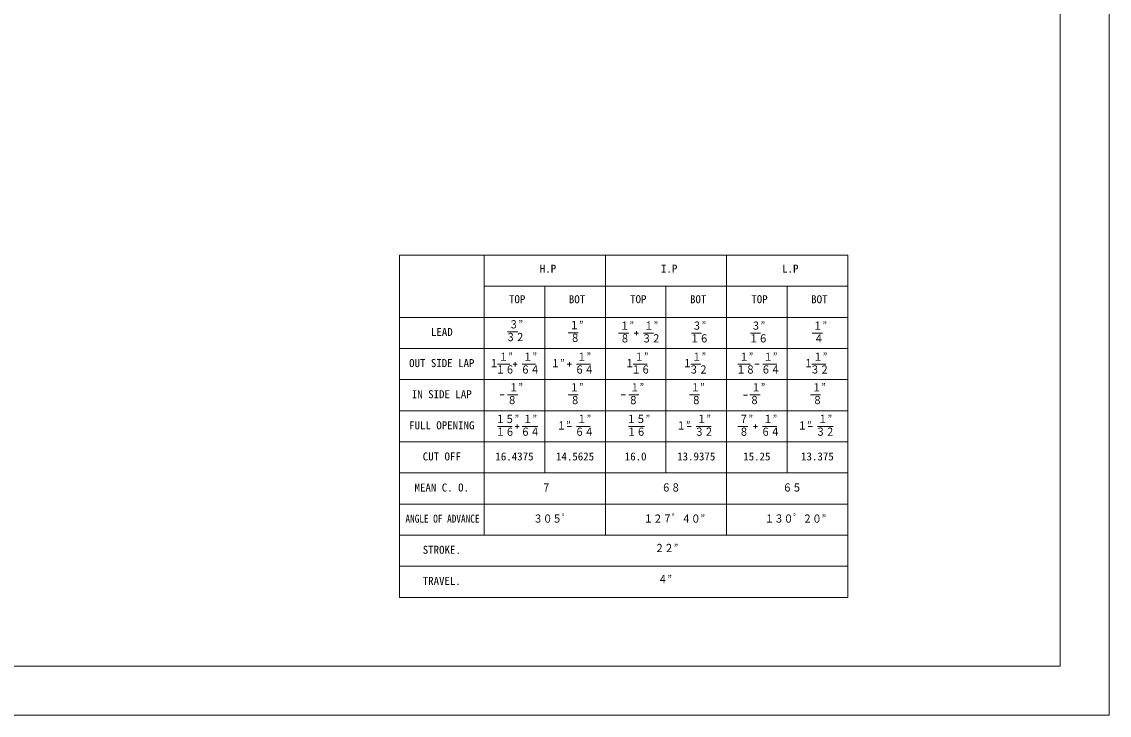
# Model space of a CAD drawing. Units: millimetres, scale not verified. Extents: x -803 to 803, y -568 to 568.
# Drawn here: x 205 to 803, y -568 to -187 of the extents above; entities that cross this region are included whole.
import ezdxf
from ezdxf.enums import TextEntityAlignment as Align

# ---------------------------------------------------------------- set-up
doc = ezdxf.new("R2010")
doc.units = ezdxf.units.MM
doc.header["$LTSCALE"] = 2
doc.layers.add('0-0_0', color=3, linetype='Continuous', lineweight=18)
doc.layers.add('0-2_寸法', color=2, linetype='Continuous', lineweight=18)
doc.styles.add('ＭＳ ゴシック', font='')
doc.styles.get('ＭＳ ゴシック').set_extended_font_data('MS Gothic')

msp = doc.modelspace()

# ---------------------------------------------------------------- linework, layer by layer
at = {"layer": '0-0_0'}
for p, q in [((802.582, -567.675), (802.582, 567.675)), ((775.568, -540.675), (775.568, 540.675)), ((-775.568, -540.675), (775.568, -540.675)), ((-802.568, -567.675), (802.582, -567.675))]:
    msp.add_line(p, q, dxfattribs=at)
at = {"layer": '0-2_寸法'}
for p, q in [((412.54, -314.832), (412.54, -502.913)), ((412.54, -314.832), (658.874, -314.832)), ((459.127, -314.832), (459.127, -468.717)), ((525.709, -314.832), (525.709, -468.717)), ((592.292, -314.832), (592.292, -468.717)), ((658.874, -314.832), (658.874, -502.913)), ((459.127, -331.93), (658.874, -331.93)), ((492.418, -331.93), (492.418, -434.52)), ((559.001, -331.93), (559.001, -434.52)), ((625.583, -331.93), (625.583, -434.52)), ((412.54, -349.029), (658.874, -349.029)), ((471.989, -357.036), (477.516, -357.036)), ((505.273, -357.471), (510.8, -357.471)), ((532.995, -357.74), (538.523, -357.74)), ((541.606, -357.74), (543.871, -357.74)), ((542.739, -358.873), (542.739, -356.608)), ((546.637, -357.74), (552.165, -357.74)), ((573.021, -357.74), (578.549, -357.74)), ((605.456, -357.74), (610.983, -357.74)), ((639.414, -357.74), (644.942, -357.74)), ((412.54, -366.127), (658.874, -366.127)), ((466.413, -374.839), (473.177, -374.839)), ((475.024, -374.839), (477.289, -374.839)), ((476.156, -375.971), (476.156, -373.706)), ((480.055, -374.839), (487.292, -374.839)), ((504.774, -374.839), (507.04, -374.839)), ((505.907, -375.971), (505.907, -373.706)), ((509.806, -374.839), (517.57, -374.839)), ((540.97, -374.839), (548.695, -374.839)), ((572.641, -374.839), (578.169, -374.839)), ((598.538, -374.839), (605.447, -374.839)), ((607.888, -374.839), (610.154, -374.839)), ((612.18, -374.839), (619.861, -374.839)), ((639.224, -374.839), (646.835, -374.839)), ((412.54, -383.225), (658.874, -383.225)), ((467.838, -391.672), (470.103, -391.672)), ((471.982, -391.668), (477.509, -391.668)), ((505.273, -391.668), (510.8, -391.668)), ((534.42, -391.672), (536.685, -391.672)), ((538.564, -391.668), (544.091, -391.668)), ((571.855, -391.668), (577.383, -391.668)), ((601.605, -391.709), (603.87, -391.709)), ((605.146, -391.668), (610.674, -391.668)), ((638.438, -391.668), (643.965, -391.668)), ((412.54, -400.324), (658.874, -400.324)), ((466.413, -409.035), (474.54, -409.035)), ((476.133, -409.035), (478.398, -409.035)), ((477.265, -410.168), (477.265, -407.903)), ((480.055, -409.035), (488.638, -409.035)), ((504.774, -409.035), (507.04, -409.035)), ((509.806, -409.035), (517.393, -409.035)), ((538.444, -409.035), (547.264, -409.035)), ((570.59, -409.035), (572.855, -409.035)), ((575.621, -409.035), (583.854, -409.035)), ((598.405, -409.035), (603.932, -409.035)), ((607.016, -409.035), (609.281, -409.035)), ((608.148, -410.168), (608.148, -407.903)), ((612.047, -409.035), (619.909, -409.035)), ((637.172, -409.035), (639.437, -409.035)), ((642.203, -409.035), (650.915, -409.035)), ((412.54, -417.422), (658.874, -417.422)), ((412.54, -434.52), (658.874, -434.52)), ((412.54, -451.618), (658.874, -451.618)), ((412.54, -468.717), (658.874, -468.717)), ((412.54, -485.815), (658.874, -485.815)), ((412.54, -502.913), (658.874, -502.913))]:
    msp.add_line(p, q, dxfattribs=at)

# ---------------------------------------------------------------- texts
at = {"layer": '0-2_寸法', "style": 'ＭＳ ゴシック'}
for s, p in [('H.P', (489.67, -325.781)), ('I.P', (556.253, -325.781)), ('L.P', (622.835, -325.781)), ('TOP', (472.719, -342.559)), ('BOT', (505.632, -342.605)), ('TOP', (539.301, -342.559)), ('BOT', (572.214, -342.605)), ('TOP', (605.884, -342.559)), ('BOT', (638.797, -342.605)), ('LEAD', (429.834, -360.578)), ('OUT SIDE LAP', (417.834, -377.676)), ('IN SIDE LAP', (419.334, -394.774)), ('FULL OPENING', (417.834, -411.873)), ('CUT OFF', (425.334, -428.971)), ('16.4375', (465.272, -428.971)), ('14.5625', (498.564, -428.971)), ('16.0', (536.355, -428.971)), ('13.9375', (565.146, -428.971)), ('15.25', (601.437, -428.971)), ('13.375', (633.229, -428.971)), ('MEAN C. O.', (420.834, -446.069)), ('STROKE.', (425.334, -480.266)), ('TRAVEL.', (425.334, -497.364))]:
    msp.add_text(s, height=4.399, dxfattribs=at).set_placement(p, align=Align.BOTTOM_LEFT)
at = {"layer": '0-2_寸法', "style": 'ＭＳ ゴシック', "width": 0.85}
for s, p in [('３”', (472.713, -356.433)), ('１”', (505.997, -356.868)), ('１”', (533.719, -357.137)), ('１”', (546.996, -357.137)), ('３”', (573.38, -357.137)), ('３”', (605.815, -357.137)), ('１”', (639.773, -357.137)), ('３２', (471.03, -363.431)), ('８', (506.463, -363.866)), ('８', (533.837, -364.135)), ('３２', (545.749, -364.135)), ('１６', (572.133, -364.135)), ('１６', (604.567, -364.135)), ('４', (640.326, -364.135)), ('１”', (467.137, -374.236)), ('１”', (480.414, -374.236)), ('１”', (510.165, -374.236)), ('１”', (541.694, -374.236)), ('１”', (573.365, -374.236)), ('１”', (599.262, -374.236)), ('１”', (612.539, -374.236)), ('１”', (639.947, -374.236)), ('１', (461.933, -377.764)), ('１６', (465.454, -381.234)), ('６４', (479.166, -381.234)), ('１”', (495.623, -377.815)), ('６４', (508.917, -381.234)), ('１', (536.49, -377.764)), ('１６', (540.011, -381.234)), ('１', (568.161, -377.764)), ('３２', (571.682, -381.234)), ('１８', (597.579, -381.234)), ('６４', (611.292, -381.234)), ('１', (634.744, -377.764)), ('３２', (638.265, -381.234)), ('１”', (472.705, -391.064)), ('１”', (505.997, -391.064)), ('１”', (539.288, -391.064)), ('１”', (572.579, -391.064)), ('１”', (605.87, -391.064)), ('１”', (639.161, -391.064)), ('８', (471.857, -398.062)), ('８', (506.463, -398.062)), ('８', (538.439, -398.062)), ('８', (573.045, -398.062)), ('８', (605.022, -398.062)), ('８', (639.627, -398.062)), ('１５”', (465.337, -408.432)), ('１”', (480.414, -408.432)), ('１”', (498.949, -412.012)), ('１”', (510.165, -408.432)), ('１５”', (537.368, -408.432)), ('１”', (564.765, -412.012)), ('１”', (575.98, -408.432)), ('７”', (599.129, -408.432)), ('１”', (612.406, -408.432)), ('１”', (631.347, -412.012)), ('１”', (642.562, -408.432)), ('１６', (465.454, -415.43)), ('６４', (479.166, -415.43)), ('６４', (508.917, -415.43)), ('１６', (537.485, -415.43)), ('３２', (574.732, -415.43)), ('８', (599.246, -415.43)), ('６４', (611.158, -415.43)), ('３２', (641.315, -415.43)), ('７', (490.618, -446.069)), ('６８', (556.519, -446.069)), ('６５', (623.102, -446.069)), ('ANGLE OF ADVANCE', (415.834, -463.168)), ('３０５ﾟ', (486.118, -463.168)), ('１２７ﾟ ４０”', (546.665, -463.168)), ('１３０ﾟ ２０”', (613.247, -463.168)), ('２２”', (552.793, -479.343)), ('４”', (554.593, -496.442))]:
    msp.add_text(s, height=4.399, dxfattribs=at).set_placement(p, align=Align.BOTTOM_LEFT)

doc.saveas('drawing.dxf')
